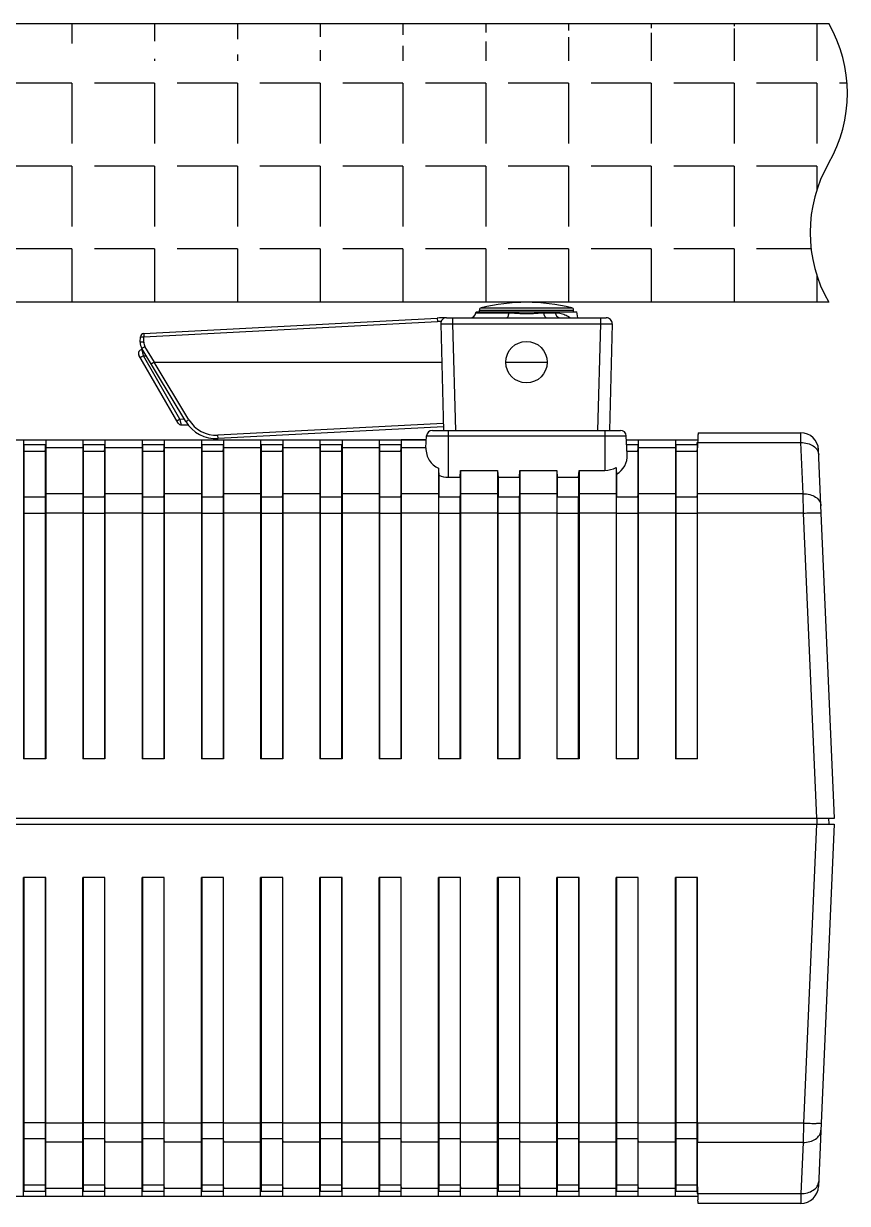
# Model space of a CAD drawing. Header units: millimetres. Extents: x 14343 to 15285, y -9166 to -7819.
# Drawn here: x 14740.5 to 14810, y -8636.6 to -8537.1 of the extents above; entities that cross this region are included whole.
import ezdxf

# ---------------------------------------------------------------- set-up
doc = ezdxf.new("R2010")
doc.units = ezdxf.units.MM
doc.layers.add('dim', color=3, linetype='Continuous', lineweight=9)
doc.styles.add('FFS', font='simfang0.ttf', dxfattribs={"width": 0.8})
doc.dimstyles.new('YanXiu', dxfattribs={"dimtxt": 2.5, "dimasz": 2.2, "dimexe": 1, "dimexo": 0, "dimgap": 0.66, "dimtad": 0, "dimzin": 9, "dimdsep": 46, "dimtxsty": 'FFS', "dimblk": 'CLOSEDBLANK', "dimcen": 0, "dimclrd": 256, "dimclre": 131, "dimclrt": 42, "dimazin": 0, "dimtfac": 1, "dimtofl": 0, "dimtmove": 0, "dimatfit": 3, "dimldrblk": 'CLOSEDBLANK', "dimfxl": 1, "dimlwd": 5, "dimlwe": 5, "dimarcsym": 0})

# ---------------------------------------------------------------- blocks, each defined once
blk = doc.blocks.new('_ClosedBlank')
at = {"color": 0, "linetype": 'ByBlock', "lineweight": -2}
for p, q in [((-1, 0.1666666666666667), (0, 0)), ((-1, 0.1666666666666667), (-1, -0.1666666666666667)), ((0, 0), (-1, -0.1666666666666667))]:
    blk.add_line(p, q, dxfattribs=at)
blk = doc.blocks.new('*D125')
at = {"layer": 'Defpoints', "color": 0}
for p in [(241.6241978880189, 129.9352850218474), (234.6919516254111, 107.4887693115578), (449.5903830135558, 100.7793963485256), (5.525407547678696, 61.15559137630589), (456.6476916886585, 61.15559137630589)]:
    blk.add_point(p, dxfattribs=at)
at = {"layer": 'dim', "color": 131, "lineweight": 5}
blk.add_line((241.6241978880189, 129.9352850218474), (235.7948376676501, 130.7525341218355), dxfattribs=at)
at = {"layer": 'dim', "lineweight": 5}
for start, end in [(172.7532680056997, 174.3465026291055), (177.67291063007, 179.2661452534759)]:
    blk.add_arc((732.2232210162234, 61.1555913763059), 499.6840275606302, start, end, dxfattribs=at)
at = {"layer": 'dim', "lineweight": 5, "xscale": 6.4, "yscale": 6.4, "zscale": 6.4}
for p, rotation in [((237.3785496831394, 130.5305050877098), 82.3863406324376), ((232.5391934555932, 61.15559137630593), 269.6330726267379)]:
    blk.add_blockref('_ClosedBlank', p, dxfattribs=dict(at, rotation=rotation))
at = {"layer": 'dim', "color": 42, "insert": (233.7505007055506, 95.9273400422913), "char_height": 8, "attachment_point": 5, "rotation": 86.0097066295878, "style": 'FFS'}
blk.add_mtext('7.98°', dxfattribs=at)
blk = doc.blocks.new('u9')
h = blk.add_hatch()
h.set_pattern_fill('ANGLE', style=0)
h.set_pattern_definition([(0, (-14912.19285506293, 8458.280552477207), (0, 6.985), [5.08, -1.905]), (90, (-14912.19285506293, 8458.280552477207), (-6.985, 4.276937690724653e-16), [5.08, -1.905])])
edge = h.paths.add_edge_path()
edge.add_line((5.525407547675059, 67.75873201770446), (456.647691688655, 67.75873201770446))
edge.add_line((456.6485919315819, 44.25383608333868), (5.525407547669602, 44.25383608333868))
edge.add_arc((466.8265104278162, 50.13006006693286), 11.75244796718289, 149.9999999999897, 210.0000000000103)
edge.add_arc((446.4706734353476, 61.8825080341212), 11.75244796718289, 329.9999999999897, 390.0000000000103)
edge.add_arc((-4.652510948564668, 61.88250803411938), 11.75244796718289, 329.9999999999897, 390.0000000000103)
edge.add_arc((15.70332604390387, 50.13006006693104), 11.75244796718289, 149.9999999999897, 210.0000000000103)
h.paths.add_polyline_path([(451.0527773703434, 89.99070179118826), (451.0527773703434, 110.1463774668646), (463.0527773703434, 110.1463774668646), (463.0527773703434, 89.99070179118826)], flags=9)
at = {"color": 7, "linetype": 'Continuous'}
for p, q in [((7.866791961479976, 142.9258239039045), (7.884974738279197, 143.7587320177045)), ((7.884974738279197, 143.7587320177045), (16.54256781687764, 143.7587320177045)), ((16.54256781687764, 143.7587320177045), (16.55371871627904, 143.6312766548035)), ((6.153141625878561, 136.9816108799059), (6.386402405978515, 142.3241610987025)), ((7.678385123479529, 138.610597859104), (7.866791961479976, 142.9258239039045)), ((16.58791194637888, 142.9258239039045), (7.866791961479976, 142.9258239039045)), ((16.63005648038052, 142.2034599418039), (16.59490910257773, 142.4936598153035)), ((16.59490910257773, 142.4936598153035), (16.59490910257773, 138.610597859104)), ((203.4650519457791, 143.1587320177059), (16.59506101497936, 143.1587320177059)), ((16.63005648038052, 142.7587320177045), (16.61522874457842, 142.9282138140043)), ((16.63005648038052, 142.7587320177045), (18.43005648037979, 142.7587320177045)), ((16.63005648038052, 142.7587320177045), (16.63005648038052, 116.2587320177045)), ((18.43005648037979, 116.2587320177045), (18.43005648037979, 142.7587320177045)), ((18.46505194577912, 142.4924055266056), (18.43005648037979, 142.2034599418039)), ((18.46505194577912, 143.1587320177059), (18.46501863788035, 116.2587320177045)), ((18.46505194577912, 142.4924055266056), (21.59506101497936, 142.4924055266056)), ((21.59506101497936, 143.1587320177059), (21.59509432287996, 116.2587320177045)), ((21.63005648038052, 142.2034599418039), (21.59506101497936, 142.4924055266056)), ((21.63005648038052, 142.7587320177045), (23.43005648037979, 142.7587320177045)), ((21.63005648038052, 116.2587320177045), (21.63005648038052, 142.7587320177045)), ((23.43005648037979, 116.2587320177045), (23.43005648037979, 142.7587320177045)), ((23.46505194577912, 142.4924055266056), (23.43005648037979, 142.2034599418039)), ((23.46505194577912, 143.1587320177059), (23.46501863788035, 116.2587320177045)), ((23.46505194577912, 142.4924055266056), (26.59506101497936, 142.4924055266056)), ((26.59506101497936, 143.1587320177059), (26.59509432287996, 116.2587320177045)), ((26.63005648038052, 142.2034599418039), (26.59506101497936, 142.4924055266056)), ((26.63005648038052, 142.7587320177045), (28.43005648037979, 142.7587320177045)), ((26.63005648038052, 116.2587320177045), (26.63005648038052, 142.7587320177045)), ((28.43005648037979, 116.2587320177045), (28.43005648037979, 142.7587320177045)), ((28.46505194577912, 142.4924055266056), (28.43005648037979, 142.2034599418039)), ((28.46505194577912, 143.1587320177059), (28.46501863788035, 116.2587320177045)), ((28.46505194577912, 142.4924055266056), (31.59506101497936, 142.4924055266056)), ((31.59506101497936, 143.1587320177059), (31.59509432287996, 116.2587320177045)), ((31.63005648038052, 142.2034599418039), (31.59506101497936, 142.4924055266056)), ((31.63005648038052, 142.7587320177045), (33.43005648037979, 142.7587320177045)), ((31.63005648038052, 116.2587320177045), (31.63005648038052, 142.7587320177045)), ((33.43005648037979, 116.2587320177045), (33.43005648037979, 142.7587320177045)), ((33.46505194577912, 142.4924055266056), (33.43005648037979, 142.2034599418039)), ((33.46505194577912, 143.1587320177059), (33.46501863788035, 116.2587320177045)), ((33.46505194577912, 142.4924055266056), (36.59506101497936, 142.4924055266056)), ((36.59506101497936, 143.1587320177059), (36.59509432287996, 116.2587320177045)), ((36.63005648038052, 142.2034599418039), (36.59506101497936, 142.4924055266056)), ((36.63005648038052, 142.7587320177045), (38.43005648037979, 142.7587320177045)), ((36.63005648038052, 116.2587320177045), (36.63005648038052, 142.7587320177045)), ((38.43005648037979, 116.2587320177045), (38.43005648037979, 142.7587320177045)), ((38.46505194577912, 142.4924055266056), (38.43005648037979, 142.2034599418039)), ((38.46505194577912, 143.1587320177059), (38.46501863788035, 116.2587320177045)), ((38.46505194577912, 142.4924055266056), (41.59506101497936, 142.4924055266056)), ((41.59506101497936, 143.1587320177059), (41.59509432287996, 116.2587320177045)), ((41.63005648038052, 142.2034599418039), (41.59506101497936, 142.4924055266056)), ((41.63005648038052, 142.7587320177045), (43.43005648037979, 142.7587320177045)), ((41.63005648038052, 116.2587320177045), (41.63005648038052, 142.7587320177045)), ((43.43005648037979, 116.2587320177045), (43.43005648037979, 142.7587320177045)), ((43.46505194577912, 142.4924055266056), (43.43005648037979, 142.2034599418039)), ((43.46505194577912, 143.1587320177059), (43.46501863788035, 116.2587320177045)), ((43.46505194577912, 142.4924055266056), (46.59506101497936, 142.4924055266056)), ((46.59506101497936, 143.1587320177059), (46.59509432287996, 116.2587320177045)), ((46.63005648038052, 142.2034599418039), (46.59506101497936, 142.4924055266056)), ((46.63005648038052, 142.7587320177045), (48.43005648037979, 142.7587320177045)), ((46.63005648038052, 116.2587320177045), (46.63005648038052, 142.7587320177045)), ((48.43005648037979, 116.2587320177045), (48.43005648037979, 142.7587320177045)), ((48.46505194577912, 142.4924055266056), (48.43005648037979, 142.2034599418039)), ((48.46505194577912, 143.1587320177059), (48.46501863788035, 116.2587320177045)), ((48.46505194577912, 142.4924055266056), (51.59506101497936, 142.4924055266056)), ((51.59506101497936, 143.1587320177059), (51.59509432287996, 116.2587320177045)), ((51.63005648038052, 142.2034599418039), (51.59506101497936, 142.4924055266056)), ((51.63005648038052, 142.7587320177045), (53.43005648037979, 142.7587320177045)), ((51.63005648038052, 116.2587320177045), (51.63005648038052, 142.7587320177045)), ((53.43005648037979, 116.2587320177045), (53.43005648037979, 142.7587320177045)), ((53.46505194577912, 142.4924055266056), (53.43005648037979, 142.2034599418039)), ((53.46505194577912, 143.1587320177059), (53.46501863788035, 116.2587320177045)), ((53.46505194577912, 142.4924055266056), (56.59506101497936, 142.4924055266056)), ((56.59506101497936, 143.1587320177059), (56.59509432287996, 116.2587320177045)), ((56.63005648038052, 142.2034599418039), (56.59506101497936, 142.4924055266056)), ((56.63005648038052, 142.7587320177045), (58.43005648037979, 142.7587320177045)), ((56.63005648038052, 116.2587320177045), (56.63005648038052, 142.7587320177045)), ((58.43005648037979, 116.2587320177045), (58.43005648037979, 142.7587320177045)), ((58.46505194577912, 142.4924055266056), (58.43005648037979, 142.2034599418039)), ((58.46505194577912, 143.1587320177059), (58.46501863788035, 116.2587320177045)), ((58.46505194577912, 142.4924055266056), (61.59506101497936, 142.4924055266056)), ((61.59506101497936, 143.1587320177059), (61.59509432287996, 116.2587320177045)), ((61.63005648038052, 142.2034599418039), (61.59506101497936, 142.4924055266056)), ((61.63005648038052, 142.7587320177045), (63.43005648037979, 142.7587320177045)), ((61.63005648038052, 116.2587320177045), (61.63005648038052, 142.7587320177045)), ((63.43005648037979, 116.2587320177045), (63.43005648037979, 142.7587320177045)), ((63.46505194577912, 142.4924055266056), (63.43005648037979, 142.2034599418039)), ((63.46505194577912, 143.1587320177059), (63.46501863788035, 116.2587320177045)), ((63.46505194577912, 142.4924055266056), (66.59506101497936, 142.4924055266056)), ((66.59506101497936, 143.1587320177059), (66.59509432287996, 116.2587320177045)), ((66.63005648038052, 142.2034599418039), (66.59506101497936, 142.4924055266056)), ((66.63005648038052, 142.7587320177045), (68.43005648037979, 142.7587320177045)), ((66.63005648038052, 116.2587320177045), (66.63005648038052, 142.7587320177045)), ((68.43005648037979, 116.2587320177045), (68.43005648037979, 142.7587320177045)), ((68.46505194577912, 142.4924055266056), (68.43005648037979, 142.2034599418039)), ((68.46505194577912, 143.1587320177059), (68.46501863788035, 116.2587320177045)), ((68.46505194577912, 142.4924055266056), (71.59506101497936, 142.4924055266056)), ((71.59506101497936, 143.1587320177059), (71.59509432287996, 116.2587320177045)), ((71.63005648038052, 142.2034599418039), (71.59506101497936, 142.4924055266056)), ((71.63005648038052, 142.7587320177045), (73.43005648037979, 142.7587320177045)), ((71.63005648038052, 116.2587320177045), (71.63005648038052, 142.7587320177045)), ((73.43005648037979, 116.2587320177045), (73.43005648037979, 142.7587320177045)), ((73.46505194577912, 142.4924055266056), (73.43005648037979, 142.2034599418039)), ((73.46505194577912, 143.1587320177059), (73.46501863788035, 116.2587320177045)), ((18.43005648037979, 142.2034599418039), (16.63005648038052, 142.2034599418039)), ((23.43005648037979, 142.2034599418039), (21.63005648038052, 142.2034599418039)), ((28.43005648037979, 142.2034599418039), (26.63005648038052, 142.2034599418039)), ((33.43005648037979, 142.2034599418039), (31.63005648038052, 142.2034599418039)), ((38.43005648037979, 142.2034599418039), (36.63005648038052, 142.2034599418039)), ((43.43005648037979, 142.2034599418039), (41.63005648038052, 142.2034599418039)), ((48.43005648037979, 142.2034599418039), (46.63005648038052, 142.2034599418039)), ((53.43005648037979, 142.2034599418039), (51.63005648038052, 142.2034599418039)), ((58.43005648037979, 142.2034599418039), (56.63005648038052, 142.2034599418039)), ((63.43005648037979, 142.2034599418039), (61.63005648038052, 142.2034599418039)), ((68.43005648037979, 142.2034599418039), (66.63005648038052, 142.2034599418039)), ((73.43005648037979, 142.2034599418039), (71.63005648038052, 142.2034599418039)), ((7.651713958179243, 136.9816108799059), (7.678385123479529, 138.610597859104)), ((7.678385123479529, 138.610597859104), (16.59490910257773, 138.610597859104)), ((16.59509416868059, 136.9816108799059), (16.59490900077981, 138.610597859104)), ((16.63005648038052, 138.3187629856038), (16.59490910257773, 138.6089628591035)), ((16.63005648038052, 138.3187629856038), (18.43005648037979, 138.3187629856038)), ((18.46505194577912, 138.6077085705037), (18.43005648037979, 138.3187629856038)), ((18.46505194577912, 138.6077085705037), (21.59506101497936, 138.6077085705037)), ((21.63005648038052, 138.3187629856038), (21.59506101497936, 138.6077085705037)), ((21.63005648038052, 138.3187629856038), (23.43005648037979, 138.3187629856038)), ((23.46505194577912, 138.6077085705037), (23.43005648037979, 138.3187629856038)), ((23.46505194577912, 138.6077085705037), (26.59506101497936, 138.6077085705037)), ((26.63005648038052, 138.3187629856038), (26.59506101497936, 138.6077085705037)), ((26.63005648038052, 138.3187629856038), (28.43005648037979, 138.3187629856038)), ((28.46505194577912, 138.6077085705037), (28.43005648037979, 138.3187629856038)), ((28.46505194577912, 138.6077085705037), (31.59506101497936, 138.6077085705037)), ((31.63005648038052, 138.3187629856038), (31.59506101497936, 138.6077085705037)), ((31.63005648038052, 138.3187629856038), (33.43005648037979, 138.3187629856038)), ((33.46505194577912, 138.6077085705037), (33.43005648037979, 138.3187629856038)), ((33.46505194577912, 138.6077085705037), (36.59506101497936, 138.6077085705037)), ((36.63005648038052, 138.3187629856038), (36.59506101497936, 138.6077085705037)), ((36.63005648038052, 138.3187629856038), (38.43005648037979, 138.3187629856038)), ((38.46505194577912, 138.6077085705037), (38.43005648037979, 138.3187629856038)), ((38.46505194577912, 138.6077085705037), (41.59506101497936, 138.6077085705037)), ((41.63005648038052, 138.3187629856038), (41.59506101497936, 138.6077085705037)), ((41.63005648038052, 138.3187629856038), (43.43005648037979, 138.3187629856038)), ((43.46505194577912, 138.6077085705037), (43.43005648037979, 138.3187629856038)), ((43.46505194577912, 138.6077085705037), (46.59506101497936, 138.6077085705037)), ((46.63005648038052, 138.3187629856038), (46.59506101497936, 138.6077085705037)), ((46.63005648038052, 138.3187629856038), (48.43005648037979, 138.3187629856038)), ((48.46505194577912, 138.6077085705037), (48.43005648037979, 138.3187629856038)), ((48.46505194577912, 138.6077085705037), (51.59506101497936, 138.6077085705037)), ((51.63005648038052, 138.3187629856038), (51.59506101497936, 138.6077085705037)), ((51.63005648038052, 138.3187629856038), (53.43005648037979, 138.3187629856038)), ((53.46505194577912, 138.6077085705037), (53.43005648037979, 138.3187629856038)), ((53.46505194577912, 138.6077085705037), (56.59506101497936, 138.6077085705037)), ((56.63005648038052, 138.3187629856038), (56.59506101497936, 138.6077085705037)), ((56.63005648038052, 138.3187629856038), (58.43005648037979, 138.3187629856038)), ((58.46505194577912, 138.6077085705037), (58.43005648037979, 138.3187629856038)), ((58.46505194577912, 138.6077085705037), (61.59506101497936, 138.6077085705037)), ((61.63005648038052, 138.3187629856038), (61.59506101497936, 138.6077085705037)), ((61.63005648038052, 138.3187629856038), (63.43005648037979, 138.3187629856038)), ((63.46505194577912, 138.6077085705037), (63.43005648037979, 138.3187629856038)), ((63.46505194577912, 138.6077085705037), (66.59506101497936, 138.6077085705037)), ((66.63005648038052, 138.3187629856038), (66.59506101497936, 138.6077085705037)), ((66.63005648038052, 138.3187629856038), (68.43005648037979, 138.3187629856038)), ((68.46505194577912, 138.6077085705037), (68.43005648037979, 138.3187629856038)), ((68.46505194577912, 138.6077085705037), (71.59506101497936, 138.6077085705037)), ((71.63005648038052, 138.3187629856038), (71.59506101497936, 138.6077085705037)), ((71.63005648038052, 138.3187629856038), (73.43005648037979, 138.3187629856038)), ((73.46505194577912, 138.6077085705037), (73.43005648037979, 138.3187629856038)), ((5.051886951880078, 111.7587320177045), (6.153141625878561, 136.9816108799059)), ((6.550459284178942, 111.7587320177045), (7.651713958179243, 136.9816108799059)), ((7.651713958179243, 136.9816108799059), (16.59509432287996, 136.9816108799059)), ((16.59509432287996, 136.9816108799059), (16.59509432287996, 116.2587320177045)), ((16.63005648038052, 136.961273836303), (16.59509432287996, 136.9787049848055)), ((16.63005648038052, 136.961273836303), (18.43005648037979, 136.961273836303)), ((18.46501863788035, 136.9787049848055), (18.43005648037979, 136.961273836303)), ((18.46503529187794, 136.9787049848055), (21.59507766898059, 136.9787049848055)), ((21.63005648038052, 136.961273836303), (21.59509432287996, 136.9787049848055)), ((21.63005648038052, 136.961273836303), (23.43005648037979, 136.961273836303)), ((23.46501863788035, 136.9787049848055), (23.43005648037979, 136.961273836303)), ((23.46503529187794, 136.9787049848055), (26.59507766898059, 136.9787049848055)), ((26.63005648038052, 136.961273836303), (26.59509432287996, 136.9787049848055)), ((26.63005648038052, 136.961273836303), (28.43005648037979, 136.961273836303)), ((28.46501863788035, 136.9787049848055), (28.43005648037979, 136.961273836303)), ((28.46503529187794, 136.9787049848055), (31.59507766898059, 136.9787049848055)), ((31.63005648038052, 136.961273836303), (31.59509432287996, 136.9787049848055)), ((31.63005648038052, 136.961273836303), (33.43005648037979, 136.961273836303)), ((33.46501863788035, 136.9787049848055), (33.43005648037979, 136.961273836303)), ((33.46503529187794, 136.9787049848055), (36.59507766898059, 136.9787049848055)), ((36.63005648038052, 136.961273836303), (36.59509432287996, 136.9787049848055)), ((36.63005648038052, 136.961273836303), (38.43005648037979, 136.961273836303)), ((38.46501863788035, 136.9787049848055), (38.43005648037979, 136.961273836303)), ((38.46503529187794, 136.9787049848055), (41.59507766898059, 136.9787049848055)), ((41.63005648038052, 136.961273836303), (41.59509432287996, 136.9787049848055)), ((41.63005648038052, 136.961273836303), (43.43005648037979, 136.961273836303)), ((43.46501863788035, 136.9787049848055), (43.43005648037979, 136.961273836303)), ((43.46503529187794, 136.9787049848055), (46.59507766898059, 136.9787049848055)), ((46.63005648038052, 136.961273836303), (46.59509432287996, 136.9787049848055)), ((46.63005648038052, 136.961273836303), (48.43005648037979, 136.961273836303)), ((48.46501863788035, 136.9787049848055), (48.43005648037979, 136.961273836303)), ((48.46503529187794, 136.9787049848055), (51.59507766898059, 136.9787049848055)), ((51.63005648038052, 136.961273836303), (51.59509432287996, 136.9787049848055)), ((51.63005648038052, 136.961273836303), (53.43005648037979, 136.961273836303)), ((53.46501863788035, 136.9787049848055), (53.43005648037979, 136.961273836303)), ((53.46503529187794, 136.9787049848055), (56.59507766898059, 136.9787049848055)), ((56.63005648038052, 136.961273836303), (56.59509432287996, 136.9787049848055)), ((56.63005648038052, 136.961273836303), (58.43005648037979, 136.961273836303)), ((58.46501863788035, 136.9787049848055), (58.43005648037979, 136.961273836303)), ((58.46503529187794, 136.9787049848055), (61.59507766898059, 136.9787049848055)), ((61.63005648038052, 136.961273836303), (61.59509432287996, 136.9787049848055)), ((61.63005648038052, 136.961273836303), (63.43005648037979, 136.961273836303)), ((63.46501863788035, 136.9787049848055), (63.43005648037979, 136.961273836303)), ((63.46503529187794, 136.9787049848055), (66.5950776689806, 136.9787049848055)), ((66.63005648038052, 136.961273836303), (66.59509432287996, 136.9787049848055)), ((66.63005648038052, 136.961273836303), (68.43005648037979, 136.961273836303)), ((68.46501863788035, 136.9787049848055), (68.43005648037979, 136.961273836303)), ((68.46503529187794, 136.9787049848055), (71.5950776689806, 136.9787049848055)), ((71.63005648038052, 136.961273836303), (71.59509432287996, 136.9787049848055)), ((71.63005648038052, 136.961273836303), (73.43005648037979, 136.961273836303)), ((73.46501863788035, 136.9787049848055), (73.43005648037979, 136.961273836303)), ((16.59509432287996, 116.2587320177045), (18.46501863788035, 116.2587320177045)), ((21.59509432287996, 116.2587320177045), (23.46501863788035, 116.2587320177045)), ((26.59509432287996, 116.2587320177045), (28.46501863788035, 116.2587320177045)), ((31.59509432287996, 116.2587320177045), (33.46501863788035, 116.2587320177045)), ((36.59509432287996, 116.2587320177045), (38.46501863788035, 116.2587320177045)), ((41.59509432287996, 116.2587320177045), (43.46501863788035, 116.2587320177045)), ((46.59509432287996, 116.2587320177045), (48.46501863788035, 116.2587320177045)), ((51.59509432287996, 116.2587320177045), (53.46501863788035, 116.2587320177045)), ((56.59509432287996, 116.2587320177045), (58.46501863788035, 116.2587320177045)), ((61.59509432287996, 116.2587320177045), (63.46501863788035, 116.2587320177045)), ((66.59509432287996, 116.2587320177045), (68.46501863788035, 116.2587320177045)), ((71.59509432287996, 116.2587320177045), (73.46501863788035, 116.2587320177045)), ((215.0082260089785, 111.7587320177045), (5.051886951880078, 111.7587320177045)), ((5.530056480378335, 111.2587320177045), (5.503852590778479, 111.7587320177045)), ((6.528628812779061, 111.2587320177045), (6.528628812779061, 111.7587320177045)), ((215.0300564803783, 111.2587320177045), (5.030056480378335, 111.2587320177045)), ((5.030056480378335, 111.2587320177045), (6.153141625878561, 85.53585315550299)), ((6.528628812779061, 111.2587320177045), (7.651713958179243, 85.53585315550299)), ((16.59509432287996, 106.2587320177045), (16.59490910257773, 80.02380422010538)), ((16.59509432287996, 106.2587320177045), (18.46501863788035, 106.2587320177045)), ((16.63005648038052, 79.75873201770446), (16.63005648038052, 106.2587320177045)), ((18.43005648037979, 79.75873201770446), (18.43005648037979, 106.2587320177045)), ((18.46505194577912, 79.358732017703), (18.46501863788035, 106.2587320177045)), ((21.59506101497936, 79.358732017703), (21.59509432287996, 106.2587320177045)), ((21.59509432287996, 106.2587320177045), (23.46501863788035, 106.2587320177045)), ((21.63005648038052, 79.75873201770446), (21.63005648038052, 106.2587320177045)), ((23.43005648037979, 106.2587320177045), (23.43005648037979, 84.19870104970323)), ((23.46505194577912, 83.90975546490517), (23.46501863788035, 106.2587320177045)), ((26.59506101497936, 83.90975546490517), (26.59509432287996, 106.2587320177045)), ((26.59509432287996, 106.2587320177045), (28.46501863788035, 106.2587320177045)), ((26.63005648038052, 106.2587320177045), (26.63005648038052, 84.19870104970323)), ((28.43005648037979, 106.2587320177045), (28.43005648037979, 84.19870104970323)), ((28.46505194577912, 83.90975546490517), (28.46501863788035, 106.2587320177045)), ((31.59506101497936, 83.90975546490517), (31.59509432287996, 106.2587320177045)), ((31.59509432287996, 106.2587320177045), (33.46501863788035, 106.2587320177045)), ((31.63005648038052, 106.2587320177045), (31.63005648038052, 84.19870104970323)), ((33.43005648037979, 106.2587320177045), (33.43005648037979, 84.19870104970323)), ((33.46505194577912, 83.90975546490517), (33.46501863788035, 106.2587320177045)), ((36.59506101497936, 83.90975546490517), (36.59509432287996, 106.2587320177045)), ((36.59509432287996, 106.2587320177045), (38.46501863788035, 106.2587320177045)), ((36.63005648038052, 106.2587320177045), (36.63005648038052, 84.19870104970323)), ((38.43005648037979, 106.2587320177045), (38.43005648037979, 84.19870104970323)), ((38.46505194577912, 83.90975546490517), (38.46501863788035, 106.2587320177045)), ((41.59506101497936, 79.358732017703), (41.59509432287996, 106.2587320177045)), ((41.59509432287996, 106.2587320177045), (43.46501863788035, 106.2587320177045)), ((41.63005648038052, 79.75873201770446), (41.63005648038052, 106.2587320177045)), ((43.43005648037979, 79.75873201770446), (43.43005648037979, 106.2587320177045)), ((43.46505194577912, 79.358732017703), (43.46501863788035, 106.2587320177045)), ((46.59506101497936, 79.358732017703), (46.59509432287996, 106.2587320177045)), ((46.59509432287996, 106.2587320177045), (48.46501863788035, 106.2587320177045)), ((46.63005648038052, 79.75873201770446), (46.63005648038052, 106.2587320177045)), ((48.43005648037979, 79.75873201770446), (48.43005648037979, 106.2587320177045)), ((48.46505194577912, 79.358732017703), (48.46501863788035, 106.2587320177045)), ((51.59506101497936, 79.358732017703), (51.59509432287996, 106.2587320177045)), ((51.59509432287996, 106.2587320177045), (53.46501863788035, 106.2587320177045)), ((51.63005648038052, 79.75873201770446), (51.63005648038052, 106.2587320177045)), ((53.43005648037979, 79.75873201770446), (53.43005648037979, 106.2587320177045)), ((53.46505194577912, 79.358732017703), (53.46501863788035, 106.2587320177045)), ((56.59506101497936, 79.358732017703), (56.59509432287996, 106.2587320177045)), ((56.59509432287996, 106.2587320177045), (58.46501863788035, 106.2587320177045)), ((56.63005648038052, 79.75873201770446), (56.63005648038052, 106.2587320177045)), ((58.43005648037979, 79.75873201770446), (58.43005648037979, 106.2587320177045)), ((58.46505194577912, 79.358732017703), (58.46501863788035, 106.2587320177045)), ((61.59506101497936, 79.358732017703), (61.59509432287996, 106.2587320177045)), ((61.59509432287996, 106.2587320177045), (63.46501863788035, 106.2587320177045)), ((61.63005648038052, 79.75873201770446), (61.63005648038052, 106.2587320177045)), ((63.43005648037979, 79.75873201770446), (63.43005648037979, 106.2587320177045)), ((63.46505194577912, 79.358732017703), (63.46501863788035, 106.2587320177045)), ((66.59506101497936, 79.358732017703), (66.59509432287996, 106.2587320177045)), ((66.59509432287996, 106.2587320177045), (68.46501863788035, 106.2587320177045)), ((66.63005648038052, 79.75873201770446), (66.63005648038052, 106.2587320177045)), ((68.43005648037979, 79.75873201770446), (68.43005648037979, 106.2587320177045)), ((68.46505194577912, 79.358732017703), (68.46501863788035, 106.2587320177045)), ((71.59506101497936, 79.358732017703), (71.59509432287996, 106.2587320177045)), ((71.59509432287996, 106.2587320177045), (73.46501863788035, 106.2587320177045)), ((71.63005648038052, 79.75873201770446), (71.63005648038052, 106.2587320177045)), ((73.43005648037979, 79.75873201770446), (73.43005648037979, 106.2587320177045)), ((73.46505194577912, 79.358732017703), (73.46501863788035, 106.2587320177045)), ((6.153141625878561, 85.53585315550299), (6.386402405978515, 80.1933029366046)), ((7.651713958179243, 85.53585315550299), (7.678385123479529, 83.90686617620304)), ((7.651713958179243, 85.53585315550299), (16.59509432287996, 85.53585315550299)), ((16.63005648038052, 85.55619019910591), (16.59509432287996, 85.53875905050518)), ((16.63005648038052, 85.55619019910591), (18.43005648037979, 85.55619019910591)), ((18.46501863788035, 85.53875905050518), (18.43005648037979, 85.55619019910591)), ((18.46503529187794, 85.53875905050518), (21.59507766898059, 85.53875905050518)), ((21.63005648038052, 85.55619019910591), (21.59509432287996, 85.53875905050518)), ((21.63005648038052, 85.55619019910591), (23.43005648037979, 85.55619019910591)), ((23.46501863788035, 85.53875905050518), (23.43005648037979, 85.55619019910591)), ((23.46503529187794, 85.53875905050518), (26.59507766898059, 85.53875905050518)), ((26.63005648038052, 85.55619019910591), (26.59509432287996, 85.53875905050518)), ((26.63005648038052, 85.55619019910591), (28.43005648037979, 85.55619019910591)), ((28.46501863788035, 85.53875905050518), (28.43005648037979, 85.55619019910591)), ((28.46503529187794, 85.53875905050518), (31.59507766898059, 85.53875905050518)), ((31.63005648038052, 85.55619019910591), (31.59509432287996, 85.53875905050518)), ((31.63005648038052, 85.55619019910591), (33.43005648037979, 85.55619019910591)), ((33.46501863788035, 85.53875905050518), (33.43005648037979, 85.55619019910591)), ((33.46503529187794, 85.53875905050518), (36.59507766898059, 85.53875905050518)), ((36.63005648038052, 85.55619019910591), (36.59509432287996, 85.53875905050518)), ((36.63005648038052, 85.55619019910591), (38.43005648037979, 85.55619019910591)), ((38.46501863788035, 85.53875905050518), (38.43005648037979, 85.55619019910591)), ((38.46503529187794, 85.53875905050518), (41.59507766898059, 85.53875905050518)), ((41.63005648038052, 85.55619019910591), (41.59509432287996, 85.53875905050518)), ((41.63005648038052, 85.55619019910591), (43.43005648037979, 85.55619019910591)), ((43.46501863788035, 85.53875905050518), (43.43005648037979, 85.55619019910591)), ((43.46503529187794, 85.53875905050518), (46.59507766898059, 85.53875905050518)), ((46.63005648038052, 85.55619019910591), (46.59509432287996, 85.53875905050518)), ((46.63005648038052, 85.55619019910591), (48.43005648037979, 85.55619019910591)), ((48.46501863788035, 85.53875905050518), (48.43005648037979, 85.55619019910591)), ((48.46503529187794, 85.53875905050518), (51.59507766898059, 85.53875905050518)), ((51.63005648038052, 85.55619019910591), (51.59509432287996, 85.53875905050518)), ((51.63005648038052, 85.55619019910591), (53.43005648037979, 85.55619019910591)), ((53.46501863788035, 85.53875905050518), (53.43005648037979, 85.55619019910591)), ((53.46503529187794, 85.53875905050518), (56.59507766898059, 85.53875905050518)), ((56.63005648038052, 85.55619019910591), (56.59509432287996, 85.53875905050518)), ((56.63005648038052, 85.55619019910591), (58.43005648037979, 85.55619019910591)), ((58.46501863788035, 85.53875905050518), (58.43005648037979, 85.55619019910591)), ((58.46503529187794, 85.53875905050518), (61.59507766898059, 85.53875905050518)), ((61.63005648038052, 85.55619019910591), (61.59509432287996, 85.53875905050518)), ((61.63005648038052, 85.55619019910591), (63.43005648037979, 85.55619019910591)), ((63.46501863788035, 85.53875905050518), (63.43005648037979, 85.55619019910591)), ((63.46503529187794, 85.53875905050518), (66.5950776689806, 85.53875905050518)), ((66.63005648038052, 85.55619019910591), (66.59509432287996, 85.53875905050518)), ((66.63005648038052, 85.55619019910591), (68.43005648037979, 85.55619019910591)), ((68.46501863788035, 85.53875905050518), (68.43005648037979, 85.55619019910591)), ((68.46503529187794, 85.53875905050518), (71.5950776689806, 85.53875905050518)), ((71.63005648038052, 85.55619019910591), (71.59509432287996, 85.53875905050518)), ((71.63005648038052, 85.55619019910591), (73.43005648037979, 85.55619019910591)), ((73.46501863788035, 85.53875905050518), (73.43005648037979, 85.55619019910591)), ((7.678385123479529, 83.90686617620304), (16.59490910257773, 83.90686617620304)), ((7.678385123479529, 83.90686617620304), (7.866791961479976, 79.59164013150439)), ((16.63005648038052, 84.19870104970323), (16.59490910257773, 83.90850117620357)), ((16.63005648038052, 84.19870104970323), (18.43005648037979, 84.19870104970323)), ((18.46505194577912, 83.90975546490517), (18.43005648037979, 84.19870104970323)), ((18.46505194577912, 83.90975546490517), (21.59506101497936, 83.90975546490517)), ((21.63005648038052, 84.19870104970323), (21.59506101497936, 83.90975546490517)), ((21.63005648038052, 84.19870104970323), (23.43005648037979, 84.19870104970323)), ((23.46505194577912, 83.90975546490517), (23.43005648037979, 84.19870104970323)), ((23.43005648037979, 82.24734960320347), (23.43005648037979, 84.19870104970323)), ((23.46505194577912, 83.90975546490517), (26.59506101497936, 83.90975546490517)), ((23.46505194577912, 81.67998498670568), (23.46505194577912, 83.90975546490517)), ((26.63005648038052, 84.19870104970323), (26.59506101497936, 83.90975546490517)), ((26.59506101497936, 81.93546512340254), (26.59506101497936, 83.90975546490517)), ((26.63005648038052, 84.19870104970323), (28.43005648037979, 84.19870104970323)), ((26.63005648038052, 82.51845071930438), (26.63005648038052, 84.19870104970323)), ((28.46505194577912, 83.90975546490517), (28.43005648037979, 84.19870104970323)), ((28.43005648037979, 82.51845071930438), (28.43005648037979, 84.19870104970323)), ((28.46505194577912, 83.90975546490517), (31.59506101497936, 83.90975546490517)), ((28.46505194577912, 81.93546512340254), (28.46505194577912, 83.90975546490517)), ((31.63005648038052, 84.19870104970323), (31.59506101497936, 83.90975546490517)), ((31.59506101497936, 81.93546512340254), (31.59506101497936, 83.90975546490517)), ((31.63005648038052, 84.19870104970323), (33.43005648037979, 84.19870104970323)), ((31.63005648038052, 82.51845071930438), (31.63005648038052, 84.19870104970323)), ((33.46505194577912, 83.90975546490517), (33.43005648037979, 84.19870104970323)), ((33.43005648037979, 82.51845071930438), (33.43005648037979, 84.19870104970323)), ((33.46505194577912, 83.90975546490517), (36.59506101497936, 83.90975546490517)), ((33.46505194577912, 81.93546512340254), (33.46505194577912, 83.90975546490517)), ((36.63005648038052, 84.19870104970323), (36.59506101497936, 83.90975546490517)), ((36.59506101497936, 81.93546512340254), (36.59506101497936, 83.90975546490517)), ((36.63005648038052, 84.19870104970323), (38.43005648037979, 84.19870104970323)), ((36.63005648038052, 82.51845071930438), (36.63005648038052, 84.19870104970323)), ((38.46505194577912, 83.90975546490517), (38.43005648037979, 84.19870104970323)), ((38.43005648037979, 82.35004944890534), (38.43005648037979, 84.19870104970323)), ((38.46505194577912, 83.90975546490517), (41.59506101497936, 83.90975546490517)), ((38.46505194577912, 81.74799368010281), (38.46505194577912, 83.90975546490517)), ((41.63005648038052, 84.19870104970323), (41.59506101497936, 83.90975546490517)), ((41.63005648038052, 84.19870104970323), (43.43005648037979, 84.19870104970323)), ((43.46505194577912, 83.90975546490517), (43.43005648037979, 84.19870104970323)), ((43.46505194577912, 83.90975546490517), (46.59506101497936, 83.90975546490517)), ((46.63005648038052, 84.19870104970323), (46.59506101497936, 83.90975546490517)), ((46.63005648038052, 84.19870104970323), (48.43005648037979, 84.19870104970323)), ((48.46505194577912, 83.90975546490517), (48.43005648037979, 84.19870104970323)), ((48.46505194577912, 83.90975546490517), (51.59506101497936, 83.90975546490517)), ((51.63005648038052, 84.19870104970323), (51.59506101497936, 83.90975546490517)), ((51.63005648038052, 84.19870104970323), (53.43005648037979, 84.19870104970323)), ((53.46505194577912, 83.90975546490517), (53.43005648037979, 84.19870104970323)), ((53.46505194577912, 83.90975546490517), (56.59506101497936, 83.90975546490517)), ((56.63005648038052, 84.19870104970323), (56.59506101497936, 83.90975546490517)), ((56.63005648038052, 84.19870104970323), (58.43005648037979, 84.19870104970323)), ((58.46505194577912, 83.90975546490517), (58.43005648037979, 84.19870104970323)), ((58.46505194577912, 83.90975546490517), (61.59506101497936, 83.90975546490517)), ((61.63005648038052, 84.19870104970323), (61.59506101497936, 83.90975546490517)), ((61.63005648038052, 84.19870104970323), (63.43005648037979, 84.19870104970323)), ((63.46505194577912, 83.90975546490517), (63.43005648037979, 84.19870104970323)), ((63.46505194577912, 83.90975546490517), (66.59506101497936, 83.90975546490517)), ((66.63005648038052, 84.19870104970323), (66.59506101497936, 83.90975546490517)), ((66.63005648038052, 84.19870104970323), (68.43005648037979, 84.19870104970323)), ((68.46505194577912, 83.90975546490517), (68.43005648037979, 84.19870104970323)), ((68.46505194577912, 83.90975546490517), (71.59506101497936, 83.90975546490517)), ((71.63005648038052, 84.19870104970323), (71.59506101497936, 83.90975546490517)), ((71.63005648038052, 84.19870104970323), (73.43005648037979, 84.19870104970323)), ((73.46505194577912, 83.90975546490517), (73.43005648037979, 84.19870104970323)), ((26.59506101497936, 81.93546512340254), (24.43005648037979, 81.93546512340254)), ((24.43005648037979, 78.55873201770373), (24.43005648037979, 81.93546512340254)), ((26.63005648038052, 82.51845071930438), (26.59506101497936, 81.93546512340254)), ((28.43005648037979, 82.51845071930438), (26.63005648038052, 82.51845071930438)), ((28.46505194577912, 81.93546512340254), (28.43005648037979, 82.51845071930438)), ((31.59506101497936, 81.93546512340254), (28.46505194577912, 81.93546512340254)), ((31.63005648038052, 82.51845071930438), (31.59506101497936, 81.93546512340254)), ((33.43005648037979, 82.51845071930438), (31.63005648038052, 82.51845071930438)), ((33.46505194577912, 81.93546512340254), (33.43005648037979, 82.51845071930438)), ((36.59506101497936, 81.93546512340254), (33.46505194577912, 81.93546512340254)), ((36.63005648038052, 82.51845071930438), (36.59506101497936, 81.93546512340254)), ((37.63005648038052, 82.51845071930438), (36.63005648038052, 82.51845071930438)), ((37.63005648038052, 78.55873201770373), (37.63005648038052, 82.51845071930438)), ((16.63005648038052, 80.31400409360504), (16.59490910257773, 80.02380422010538)), ((16.63005648038052, 79.75873201770446), (16.61522874457842, 79.58925022130279)), ((18.43005648037979, 80.31400409360504), (16.63005648038052, 80.31400409360504)), ((18.43005648037979, 79.75873201770446), (16.63005648038052, 79.75873201770446)), ((18.46505194577912, 80.02505850870511), (18.43005648037979, 80.31400409360504)), ((18.46505194577912, 80.02505850870511), (21.59506101497936, 80.02505850870511)), ((21.63005648038052, 80.31400409360504), (21.59506101497936, 80.02505850870511)), ((22.538066568879, 80.31400409360504), (21.63005648038052, 80.31400409360504)), ((22.56716714527829, 79.75873201770446), (21.63005648038052, 79.75873201770446)), ((22.56716714527829, 79.75873201770446), (21.63005648038052, 79.75873201770446)), ((22.52325276347801, 80.59666833990559), (22.60522399637739, 79.03256403960404)), ((39.50785024777906, 80.04312552590272), (39.45488896437928, 79.03256403960404)), ((41.63005648038052, 80.31400409360504), (41.59506101497936, 80.02505850870511)), ((43.43005648037979, 80.31400409360504), (41.63005648038052, 80.31400409360504)), ((43.43005648037979, 79.75873201770446), (41.63005648038052, 79.75873201770446)), ((43.46505194577912, 80.02505850870511), (43.43005648037979, 80.31400409360504)), ((43.46505194577912, 80.02505850870511), (46.59506101497936, 80.02505850870511)), ((46.63005648038052, 80.31400409360504), (46.59506101497936, 80.02505850870511)), ((48.43005648037979, 80.31400409360504), (46.63005648038052, 80.31400409360504)), ((48.43005648037979, 79.75873201770446), (46.63005648038052, 79.75873201770446)), ((48.46505194577912, 80.02505850870511), (48.43005648037979, 80.31400409360504)), ((48.46505194577912, 80.02505850870511), (51.59506101497936, 80.02505850870511)), ((51.63005648038052, 80.31400409360504), (51.59506101497936, 80.02505850870511)), ((53.43005648037979, 80.31400409360504), (51.63005648038052, 80.31400409360504)), ((53.43005648037979, 79.75873201770446), (51.63005648038052, 79.75873201770446)), ((53.46505194577912, 80.02505850870511), (53.43005648037979, 80.31400409360504)), ((53.46505194577912, 80.02505850870511), (56.59506101497936, 80.02505850870511)), ((56.63005648038052, 80.31400409360504), (56.59506101497936, 80.02505850870511)), ((58.43005648037979, 80.31400409360504), (56.63005648038052, 80.31400409360504)), ((58.43005648037979, 79.75873201770446), (56.63005648038052, 79.75873201770446)), ((58.46505194577912, 80.02505850870511), (58.43005648037979, 80.31400409360504)), ((58.46505194577912, 80.02505850870511), (61.59506101497936, 80.02505850870511)), ((61.63005648038052, 80.31400409360504), (61.59506101497936, 80.02505850870511)), ((63.43005648037979, 80.31400409360504), (61.63005648038052, 80.31400409360504)), ((63.43005648037979, 79.75873201770446), (61.63005648038052, 79.75873201770446)), ((63.46505194577912, 80.02505850870511), (63.43005648037979, 80.31400409360504)), ((63.46505194577912, 80.02505850870511), (66.59506101497936, 80.02505850870511)), ((66.63005648038052, 80.31400409360504), (66.59506101497936, 80.02505850870511)), ((68.43005648037979, 80.31400409360504), (66.63005648038052, 80.31400409360504)), ((68.43005648037979, 79.75873201770446), (66.63005648038052, 79.75873201770446)), ((68.46505194577912, 80.02505850870511), (68.43005648037979, 80.31400409360504)), ((68.46505194577912, 80.02505850870511), (71.59506101497936, 80.02505850870511)), ((71.63005648038052, 80.31400409360504), (71.59506101497936, 80.02505850870511)), ((73.43005648037979, 80.31400409360504), (71.63005648038052, 80.31400409360504)), ((73.43005648037979, 79.75873201770446), (71.63005648038052, 79.75873201770446)), ((73.46505194577912, 80.02505850870511), (73.43005648037979, 80.31400409360504)), ((7.866791961479976, 79.59164013150439), (7.884974738279197, 78.75873201770446)), ((16.58791194637888, 79.59164013150439), (7.866791961479976, 79.59164013150439)), ((16.54256781687764, 78.75873201770446), (7.884974738279197, 78.75873201770446)), ((16.54256781687764, 78.75873201770446), (16.55371871627904, 78.8861873806054)), ((21.59506101497936, 79.358732017703), (16.59506101497936, 79.358732017703)), ((22.58813025697782, 79.358732017703), (21.59506101497936, 79.358732017703)), ((39.45488896437928, 79.03256403960404), (22.60522399637739, 79.03256403960404)), ((38.03913354507858, 78.25920772650352), (57.04979749327867, 79.2555144067046)), ((38.04678396307827, 77.96705004860269), (57.06564578597863, 78.96378636120426)), ((180.5881302569778, 79.358732017703), (39.47198270377885, 79.358732017703)), ((39.47198270377885, 79.358732017703), (41.59506101497936, 79.358732017703)), ((57.04994499908025, 79.25552213710398), (57.06564578597863, 78.96378636120426)), ((38.95557419707802, 78.55873201770373), (23.10453876378051, 78.55873201770373)), ((23.79349217497838, 69.57182049180483), (24.02882273527757, 78.55873201770373)), ((24.79314949987929, 69.57182049180483), (25.02848006028034, 78.55873201770373)), ((37.26686334367878, 69.57182049180483), (37.03161467567952, 78.55873201770373)), ((38.26662078588015, 69.57182049180483), (38.0312902254791, 78.55873201770373)), ((59.52130457967905, 77.65808941960495), (62.4338407919804, 72.81081516000268)), ((60.15252854157916, 78.09903043610393), (59.57328201207747, 78.08891965030489)), ((59.77845476997936, 77.80474775760376), (63.47757705037839, 71.64837444360455)), ((60.41757188468, 77.9490761276029), (63.7307074993787, 72.21055691050424)), ((60.26683161327855, 77.60109739990367), (59.9046187690783, 77.59477560240339)), ((60.26683161327855, 77.60109739990367), (63.34903554207813, 72.26256359610488)), ((32.78005648037833, 72.80873201770373), (29.28005648037833, 72.80873201770373)), ((62.42565525177815, 72.80873201770373), (38.1818592744803, 72.80873201770373)), ((62.42565525177815, 72.80873201770373), (63.22042686017994, 71.48600993660511)), ((62.4338407919804, 72.81081516000268), (62.68752405117812, 72.96324344010281)), ((63.34903554207813, 72.26256359610488), (63.10598589317851, 72.2668059823045)), ((63.46566415627785, 71.76060260200393), (63.40955509438027, 71.76158198930352)), ((63.30888213007893, 70.67609775220262), (38.53735638697799, 69.37787709850454)), ((63.32016987717907, 71.10715942040406), (63.30888213007893, 70.67609775220262)), ((63.32458291697913, 70.38436197620467), (63.30888213007893, 70.67609775220262)), ((63.62006707467845, 71.10715942040406), (63.6087793275783, 70.67609775220262)), ((63.32458291697913, 70.38436197620467), (38.55305841807967, 69.08614138780467)), ((37.76679212337876, 69.05873201770373), (24.29332083737791, 69.05873201770373)), ((37.26686334367878, 69.57182049180483), (24.79314949987929, 69.57182049180483)), ((24.79314949987929, 69.05873201770373), (24.79314950168009, 69.57182049180483)), ((26.69189299008031, 69.05873201770373), (26.78005648037833, 68.55873201770373)), ((37.2669634608792, 69.05873201770373), (37.2669634608792, 69.57182049180483)), ((38.55305717388001, 69.08614132260482), (38.53735638697799, 69.37787709850454)), ((35.2799406378781, 68.55873201770373), (26.78017232287857, 68.55873201770373)), ((27.05623907777954, 68.55873201770373), (27.05879702377752, 68.41218739220494)), ((35.0013159370792, 68.41218739220494), (27.05879702377752, 68.41218739220494)), ((34.84911091307913, 68.22146522950425), (27.21100204767754, 68.22146522950425)), ((29.54385965668007, 68.64555610650496), (28.56154228807827, 68.64555610650496)), ((35.29536590988027, 68.64555610650496), (32.51625330408024, 68.64555610650496)), ((35.0038818644789, 68.55918927370294), (35.0013159370792, 68.41218739220494)), ((35.29536590988027, 68.64555610650496), (35.28005648037833, 68.55873201770373))]:
    blk.add_line(p, q, dxfattribs=at)
at = {"color": 7}
for p, q in [((5.525407547675059, 67.75873201770446), (456.647691688655, 67.75873201770446)), ((456.6485919315819, 44.25383608333868), (5.525407547669602, 44.25383608333868))]:
    blk.add_line(p, q, dxfattribs=at)
at = {"color": 7, "linetype": 'Continuous'}
blk.add_circle((31.03005648037833, 72.80873201770373), 1.75, dxfattribs=at)
for centre, radius, start, end in [((7.884974738279197, 142.2587320177045), 1.5, 90, 177.5000000000335), ((0.6037667943783163, 142.5665224747027), 15.9868097226, 2.355413790641981, 3.206175433237711), ((-13.093221804922, 141.9939729879043), 29.6957580623, 1.798232958813073, 2.373058181574188), ((3.076189097479073, 142.4909173031047), 13.5187202833, 0.01162346532737844, 1.843563030027606), ((7.884974738279197, 80.25873201770446), 1.5, 182.4999999999665, 270), ((3.076189097479073, 80.02654673230427), 13.5187202833, 358.1564369699723, 359.9883765346725), ((0.6037667944783607, 79.95094156070263), 15.9868097225, 356.7938245667622, 357.644586209358), ((-13.09322180512208, 80.52349104750465), 29.6957580625, 357.6269418184258, 358.2017670411868), ((23.10453876378051, 79.05873201770373), 0.5, 183.0000000000034, 270), ((38.95557419707802, 79.05873201770373), 0.5, 270.0000000003126, 356.9999996917059), ((57.2069528678785, 76.25963353290354), 3, 30.99999999993889, 93.00282101950116), ((57.20695285427973, 76.26748659190343), 2.7000000248, 31.0000003158647, 92.99999968409868), ((60.15776426358025, 77.79907612760508), 0.3, 30.00000000001033, 90.99999999997615), ((63.47089987827894, 72.06055691050278), 0.3, 269.0000000000238, 30.00000000001033), ((62.62040974967931, 71.13333636870448), 1, 358.5000000000102, 30.99999999993889), ((62.62046416937847, 71.12549761170521), 0.6999459742, 358.4987109794047, 31.00128902061444), ((63.30888213007893, 70.68395083670475), 0.3, 273.0000008605862, 358.4999992929439), ((24.29332083737791, 69.55873201770373), 0.5, 178.5000000000102, 270), ((35.7877697863787, 68.55873201770373), 0.5, 90, 170.0000000000564), ((37.76678677397831, 69.55873201770373), 0.5, 270.0006129935323, 1.499983954448705), ((37.50633804897916, 89.05873201770373), 20, 270.7982306503982, 273.0000035692367), ((37.506314001379, 89.05142450780477), 19.7005460855, 272.084314693036, 272.9999868005344), ((27.25876656277796, 68.41567787350505), 0.2, 180.9999999999752, 256.182941774396), ((31.03005648037833, 83.7499105269053), 15.9911785092, 256.182941774396, 283.817058225604), ((34.8013463979787, 68.41567787350505), 0.2, 283.817058225604, 359.0000000000247)]:
    blk.add_arc(centre, radius, start, end, dxfattribs=at)
at = {"color": 7}
for centre, start, end in [((-4.652510948564668, 61.88250803411938), 329.9999999999897, 30.00000000001033), ((15.70332604390387, 50.13006006693104), 149.9999999999897, 210.0000000000103)]:
    blk.add_arc(centre, 11.75244796718289, start, end, dxfattribs=at)
at = {"color": 7, "linetype": 'Continuous'}
for centre, major_axis, ratio, start_param, end_param in [((24.43005648037979, 80.68847725640444), (1.909207952, 0), 0.9584987643999999, 2.1220755991, 3.1917832578), ((21.54591987977801, 110.5766264110025), (-3.471654623200001, 55.1332272808), 0.0021120749, -2.1226153695, -2.1105762066), ((24.43005648037979, 80.13334251210472), (1.8801512096, 0), 0.9584987643999999, 1.5707963268, 2.1097741608), ((37.63005648038052, 80.68847725640444), (1.909207952, 0), 0.9584987643999999, 1.1384284732, 1.5707963268), ((30.75071394227962, 202.5062558185055), (-8.280710879700008, 131.5056837538), 0.0021120749, -2.7346285536, -2.7232166807), ((58.98730281257849, 78.53896451980472), (-3.4465449729, 5.7281451548), 0.0448719531, -3.1685849241, -3.141619857)]:
    blk.add_ellipse(centre, major_axis=major_axis, ratio=ratio, start_param=start_param, end_param=end_param, dxfattribs=at)
for points, start_tangent, end_tangent in [([(16.55371871627904, 143.6312766548035), (16.56555303267851, 143.4606506462042)], (0.08715574258665955, -0.9961946981058312), (0.05669991546641811, -0.9983912657801555)), ([(7.866791961479976, 142.9258239039045), (7.303949303079207, 142.8583278446058), (6.823439987778329, 142.642213306106), (6.495545830479386, 142.3090969241057), (6.368219629179293, 141.9077070418025)], (-0.9997821242316969, 0.02087352549896523), (-0.04361938738511859, -0.9990482215809942)), ([(7.678385123479529, 138.610597859104), (7.115552425479109, 138.5431045788027), (6.635044335178463, 138.3269949562055), (6.307143975978761, 137.9938789885055), (6.179812791178847, 137.5924809971038)], (-0.9997821207823174, 0.02087369071371099), (-0.04361938734487621, -0.9990482215827511)), ([(7.651713958179243, 136.9816108799059), (7.078877399979319, 137.0016046955025), (6.593052942978829, 137.0086241268036), (6.26802408597905, 137.0016038421054), (6.153141625878561, 136.9816108799059)], (-0.9990518643622182, 0.04353587387863339), (-0.04361938736518732, -0.9990482215818645)), ([(7.651713958179243, 85.53585315550299), (7.078877399979319, 85.51585933980459), (6.593052942978829, 85.50883990850343), (6.26802408597905, 85.5158601932053), (6.153141625878561, 85.53585315550299)], (-0.9990518643622182, -0.04353587387863339), (-0.04361938736518732, 0.9990482215818645)), ([(7.678385123479529, 83.90686617620304), (7.115552425479109, 83.97435945660254), (6.635044335178463, 84.19046907910524), (6.307143975978761, 84.52358504690346), (6.179812791178847, 84.92498303830507)], (-0.9997821207823174, -0.02087369071371099), (-0.04361938734487621, 0.9990482215827511)), ([(39.50785024777906, 80.04302394730257), (39.44508675737779, 80.603528573105), (39.22733691287976, 81.083979920204), (38.89089331727882, 81.47018511920396), (38.46505194577912, 81.74799368010281)], (0.05233595625555167, 0.9986295347539131), (-0.9032411587534632, 0.429133323261782)), ([(7.866791961479976, 79.59164013150439), (7.303949303079207, 79.65913619080311), (6.823439987778329, 79.87525072930293), (6.495545830479386, 80.208367111205), (6.368219629179293, 80.60975699350456)], (-0.9997821242316969, -0.02087352549896523), (-0.04361938738511859, 0.9990482215809942)), ([(39.50785024777906, 80.04302394730257), (40.20337158387883, 80.02505850870511), (40.89921629857963, 80.02505850870511), (41.59506101497936, 80.02505850870511)], (1, 0), (1, 0)), ([(16.55371871627904, 78.8861873806054), (16.56555303267851, 79.05681338920476)], (0.08715574258665955, 0.9961946981058312), (0.05669991546641811, 0.9983912657801555)), ([(59.77845476997936, 77.80474775760376), (59.757894668679, 77.79537504620384), (59.70192373447753, 77.76427918270565), (59.61891923077746, 77.7161143363046), (59.52130457967905, 77.65808941960495)], (-0.5150380748052182, 0.8571673007651043), (-0.857323095194263, -0.5147787004592642)), ([(60.15252854157916, 78.09903043610393), (60.15375361467886, 78.08970867340395), (60.159422549179, 78.06202491930526), (60.1693778896788, 78.01681203330372), (60.18330345988034, 77.95549721310454), (60.20073083518037, 77.88015612080562), (60.22102442557843, 77.7935783425055), (60.24336009677972, 77.69924475670268), (60.26683016187781, 77.60109737460516)], (-0.9995339602109422, -0.03052642109764622), (0.2334652928342326, -0.9723651356572932)), ([(60.53187246647758, 77.7511017126053), (60.52250754667875, 77.74648468680243), (60.49574725867751, 77.73176958130352), (60.45345033127887, 77.70797848480288), (60.3985546444801, 77.67676389070402), (60.33487316917854, 77.64029391700387), (60.26682912338038, 77.60110171260385)], (-0.5000000000619977, 0.8660254037486445), (-0.865959436368925, -0.5001142415124905)), ([(63.47757705037839, 71.64837444360455), (63.45900667627757, 71.63418621640449), (63.40349612057798, 71.59827126930395), (63.31964149907981, 71.54619116750473), (63.22042686017994, 71.48600993660511)], (0.5150380750603448, -0.8571673006118088), (-0.8573231844000369, -0.5147785518940939)), ([(63.34903604477768, 72.26256358730461), (63.37117463987852, 72.16332432060517), (63.39262169938047, 72.06804123550319), (63.41249296898059, 71.98072385000341), (63.42998307397829, 71.90486268630411), (63.4444607475798, 71.84320572850265), (63.45544700987921, 71.79777757750344), (63.46258591117839, 71.76996744520511), (63.46566415627785, 71.76060260200393)], (0.2166694461251575, -0.9762450261670057), (0.999466044176756, -0.03267455489623515)), ([(63.61407969377797, 72.41256219550269), (63.60471479287844, 72.40794516340247), (63.57795452467872, 72.39323005870392), (63.53565759967933, 72.36943896030425), (63.48076189727908, 72.33822436090486), (63.41708040177946, 72.30175438630249), (63.34903635067894, 72.26256219550487)], (-0.5000000000062226, 0.8660254037808461), (-0.8659595446937051, -0.5001140539455684)), ([(63.6087793275783, 70.67609775220262), (63.59446884777753, 70.6740806902053), (63.55228034077845, 70.67299377720337), (63.48570609668059, 70.67298089760516), (63.40193280528001, 70.6740503791043), (63.30888213007893, 70.67609775220262)], (-0.02617694843102383, -0.9996573249723325), (-0.9996577941970071, 0.02615902332225443)), ([(63.62006707467845, 71.10715942040406), (63.59717980728055, 71.10475474150371), (63.53215660147907, 71.10391036940564), (63.43488812707983, 71.10475474150371), (63.32016987717907, 71.10715942040406)], (-0.02617694839214948, -0.9996573249733506), (-0.9996577942011972, 0.0261590231621333)), ([(24.79314949987929, 69.57182049180483), (24.57072340347986, 69.57440204240265), (24.35946744527791, 69.5761987413025), (24.169960613679, 69.57711937810382), (24.01169377577935, 69.5771193057044), (23.89259107297949, 69.5761985392055), (23.81862077088044, 69.57440183790459), (23.79349218037896, 69.5718203168035)], (-0.9999144696736048, 0.01307873607631013), (-0.03016927858455006, -0.9995448037130142)), ([(28.56154228807827, 68.64555610650496), (28.11179810427893, 68.69624906590252), (27.6743189275785, 68.8483928035057), (27.32214417807882, 69.05785958210254)], (-0.9999999948931181, 0.0001010631690154556), (-0.8099124446494141, 0.5865507923462469)), ([(28.27656742807994, 69.05873201770373), (28.37553832917911, 69.02857802160361), (28.46257153417901, 68.94175365570482), (28.52716992937894, 68.80873162670468), (28.56154228807827, 68.64555610650496)], (1, 0), (0.1015230034485051, -0.9948331919325948)), ([(29.37228732657786, 69.05873201770373), (29.43187395357927, 69.02857813790251), (29.48427339597947, 68.9417537954032), (29.52316558217899, 68.80873161650379), (29.54385965668007, 68.64555610650496)], (1, 0), (0.0613234282198612, -0.9981179475149035)), ([(31.03005648037833, 68.70768818480428), (30.67195296767932, 68.70038628490511), (30.34868863467818, 68.68363328330452), (30.05542911717748, 68.66512020960363), (29.78793319897886, 68.6509722227056), (29.54385965668007, 68.64555610650496)], (-0.9999999711116537, -0.0002403678260317919), (-0.9999999999565048, -9.326871788789574e-06)), ([(32.51625330408024, 68.64555610650496), (32.32332344588031, 68.64906440940467), (32.13939545868016, 68.65730206280568), (31.95730910478051, 68.66807114120456), (31.77397044807913, 68.67974686660455), (31.58947383937812, 68.69076176980525), (31.40408148557799, 68.69974691050447), (31.21768330257873, 68.7056303851059), (31.03005648037833, 68.70768818480428)], (-0.9999999998472874, 1.747642349101638e-05), (-0.9999999999955456, 2.984837034438803e-06)), ([(32.68782563417881, 69.05873201770373), (32.62823926487908, 69.02857832070367), (32.57583984668054, 68.94175420660395), (32.53694753238051, 68.80873197090477), (32.51625330408024, 68.64555610650496)], (-1, 0), (-0.06132406039874044, -0.9981179086742266)), ([(38.26662078588015, 69.57182049180483), (38.24149219458013, 69.57440204240265), (38.16752186588019, 69.5761987413025), (38.04841915367979, 69.57711937810382), (37.8901523120785, 69.5771193057044), (37.70064548628034, 69.5761985392055), (37.4893896065787, 69.57440183790459), (37.26686338197942, 69.57181902550292)], (-0.03408051254731457, 0.9994190906043932), (-0.9999142784780624, -0.01309334547379033))]:
    blk.add_spline(points, degree=3, dxfattribs=dict(at, start_tangent=start_tangent, end_tangent=end_tangent))
at = {"layer": 'dim'}
dim = blk.add_angular_dim_2l(base=(234.6919516254075, 114.0919099529564), line1=((449.5903830135521, 107.3825369899241), (241.6241978880153, 136.538425663246)), line2=((5.525407547675059, 67.75873201770446), (456.647691688655, 67.75873201770446)), dimstyle='YanXiu', override={"dimtxt": 8, "dimasz": 6.4, "dimexe": 1.5992, "dimgap": 1.5992, "dimzin": 8}, dxfattribs=at)
dim.commit()
dim.dimension.update_dxf_attribs({"geometry": '*D125', "text_midpoint": (233.7505007055469, 102.5304806836899), "insert": (-3.637978807091713e-12, 6.603140641398568)})

msp = doc.modelspace()

# ---------------------------------------------------------------- block references
at = {"rotation": 180}
msp.add_blockref('u9', (14813.94824794438, -8492.810112410534), dxfattribs=at)

doc.saveas('drawing.dxf')
